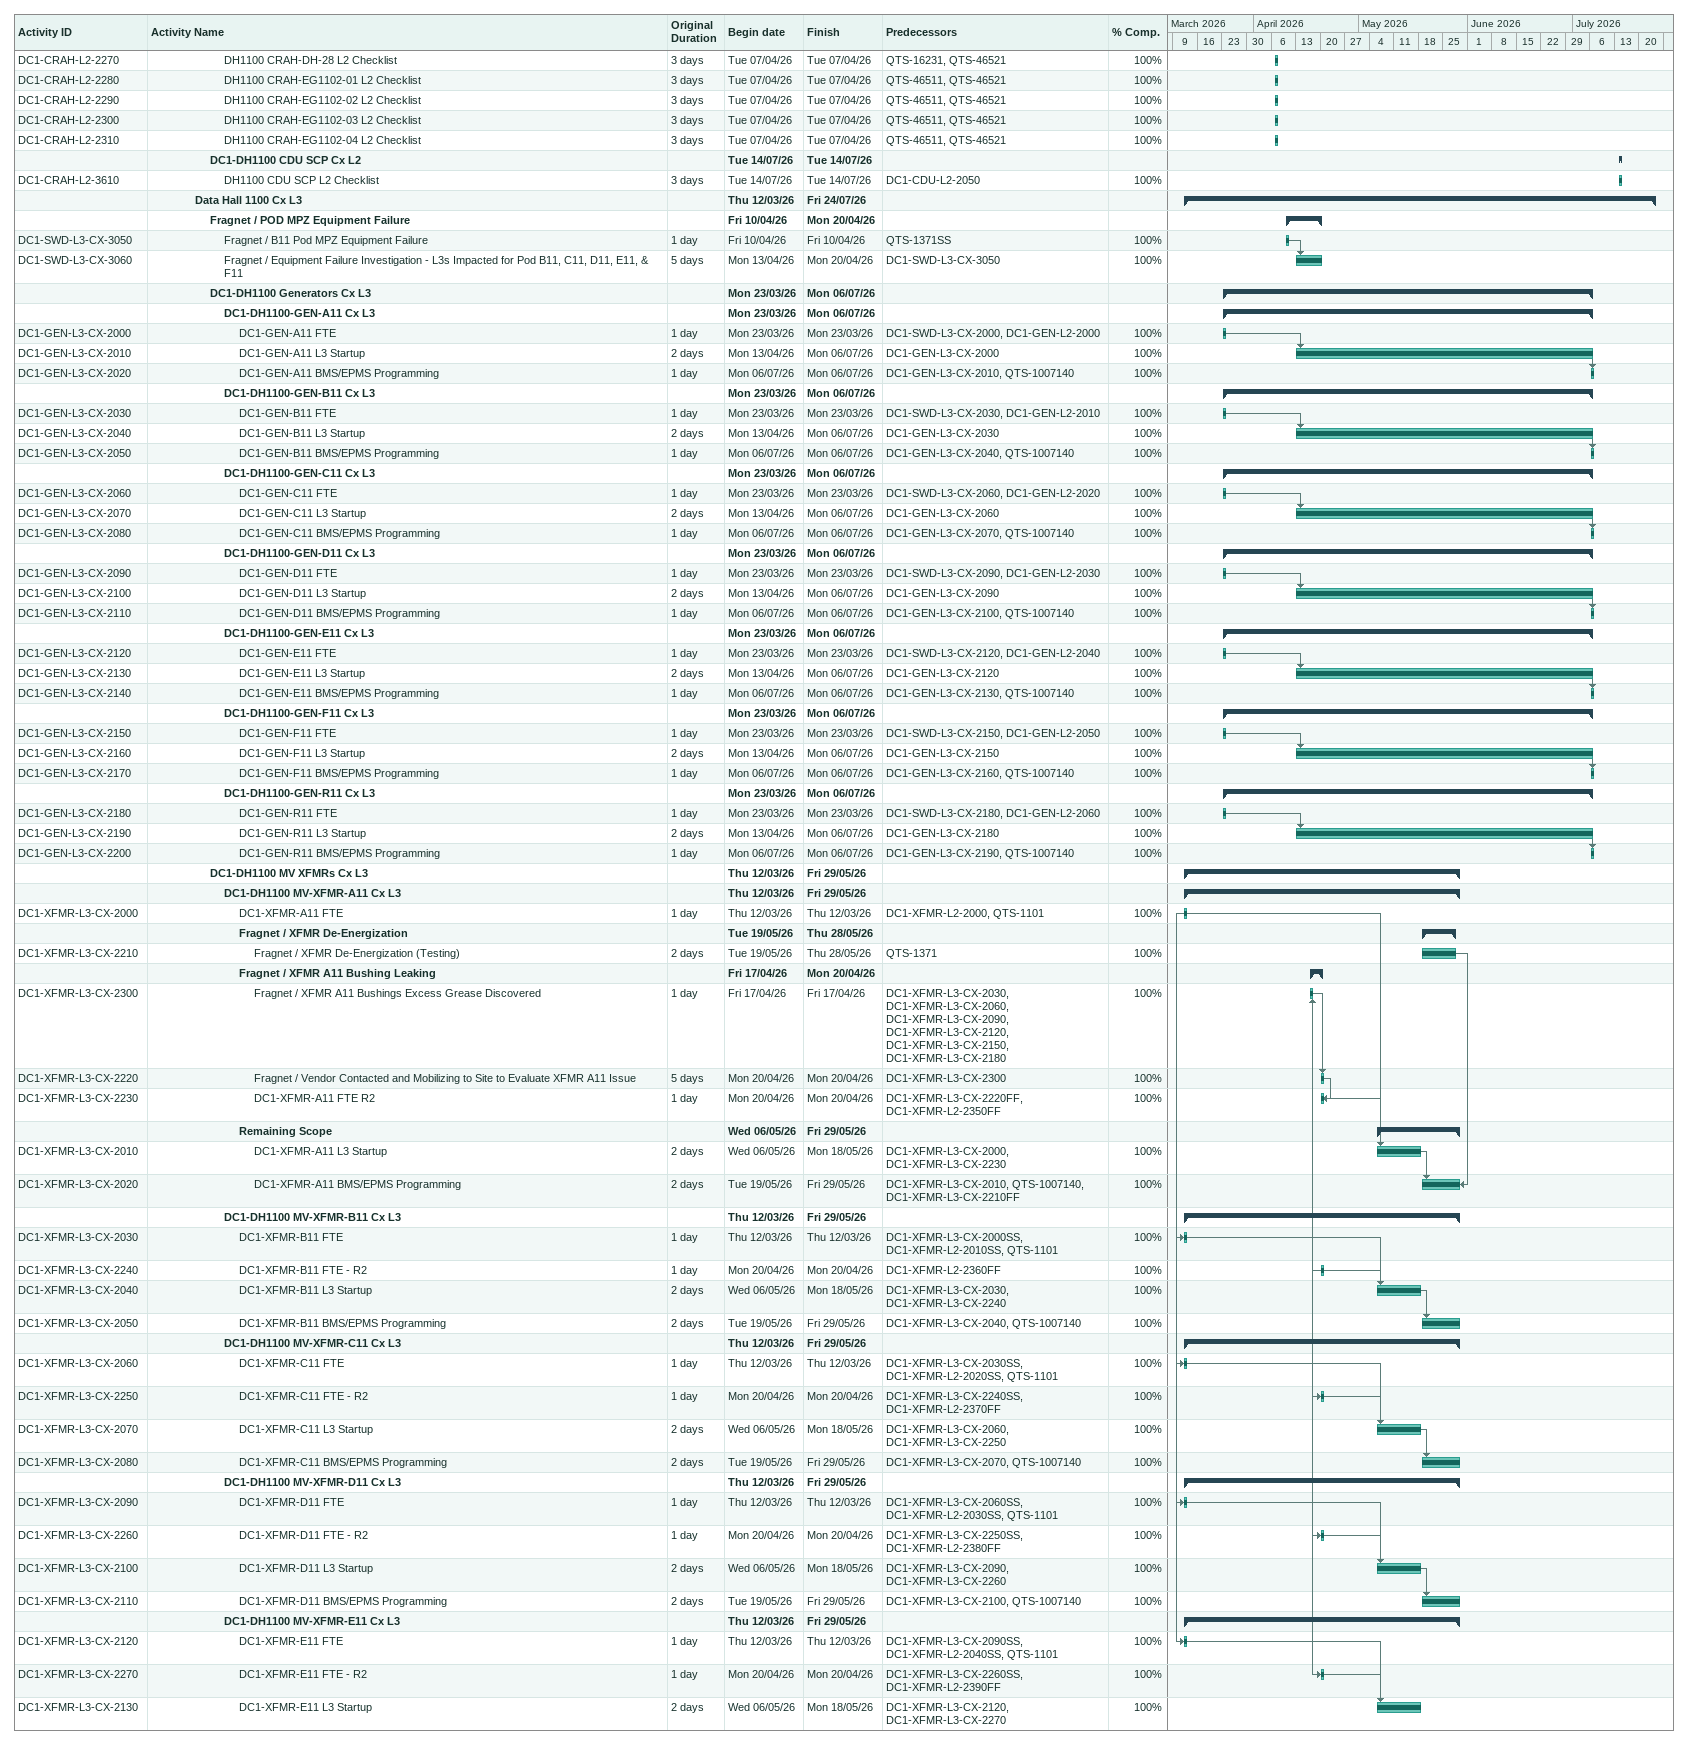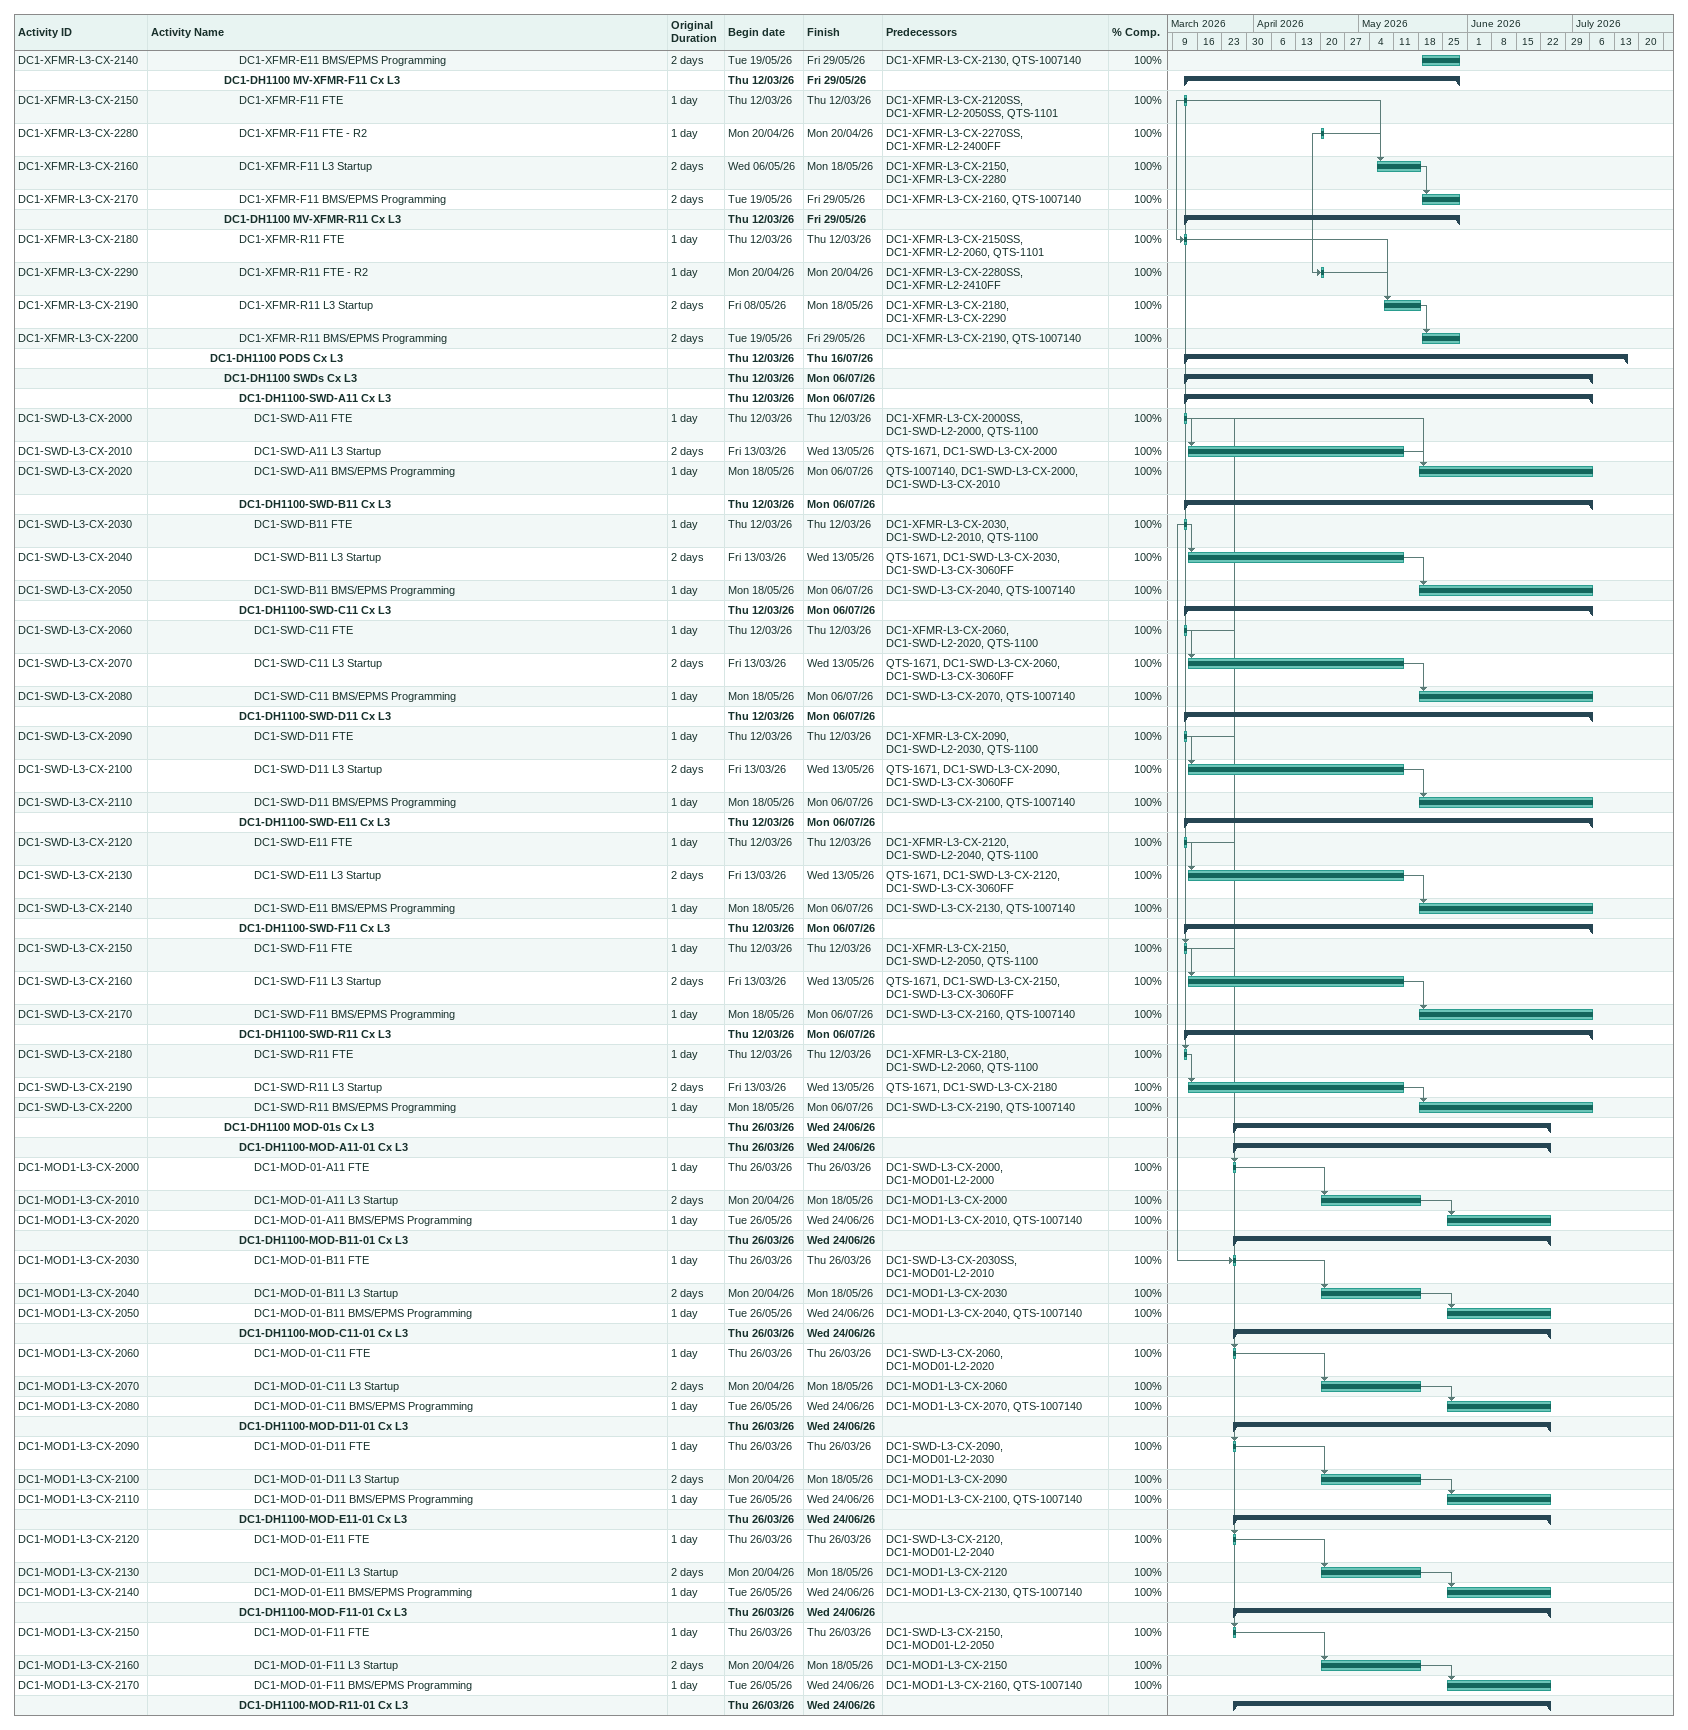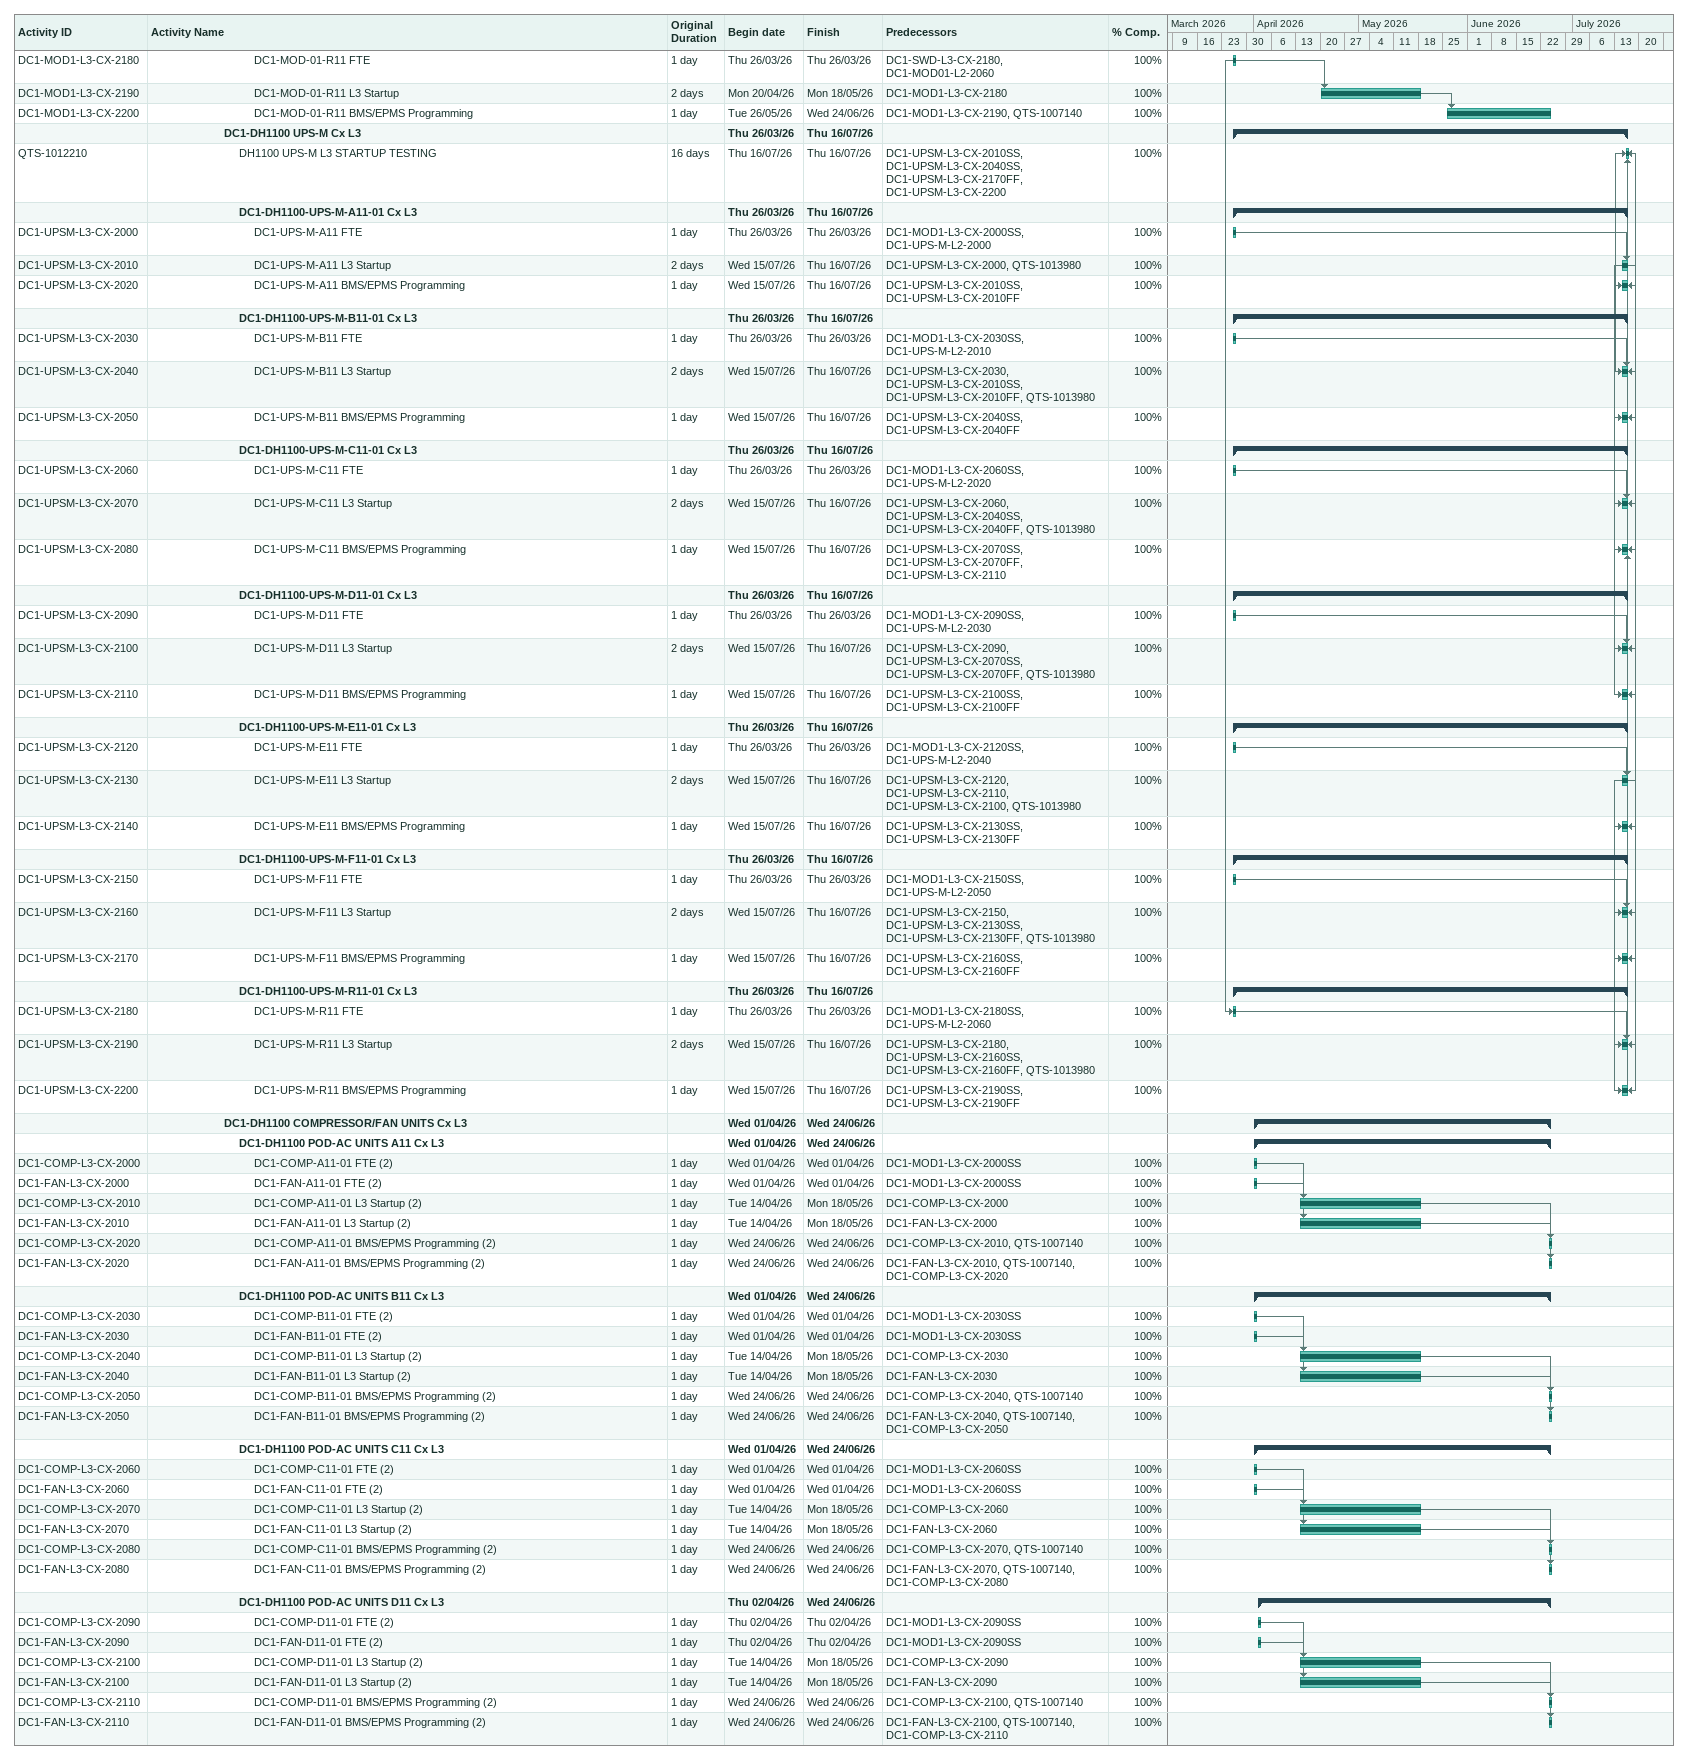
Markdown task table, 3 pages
| ID | Level | Task | Original duration | Start | Finish | Predecessors | % complete |
|---|---|---|---|---|---|---|---|
| DC1-CRAH-L2-2270 | 6 | DH1100 CRAH-DH-28 L2 Checklist | 3d | 2026-04-07 | 2026-04-07 | QTS-16231, QTS-46521 | 100 |
| DC1-CRAH-L2-2280 | 6 | DH1100 CRAH-EG1102-01 L2 Checklist | 3d | 2026-04-07 | 2026-04-07 | QTS-46511, QTS-46521 | 100 |
| DC1-CRAH-L2-2290 | 6 | DH1100 CRAH-EG1102-02 L2 Checklist | 3d | 2026-04-07 | 2026-04-07 | QTS-46511, QTS-46521 | 100 |
| DC1-CRAH-L2-2300 | 6 | DH1100 CRAH-EG1102-03 L2 Checklist | 3d | 2026-04-07 | 2026-04-07 | QTS-46511, QTS-46521 | 100 |
| DC1-CRAH-L2-2310 | 6 | DH1100 CRAH-EG1102-04 L2 Checklist | 3d | 2026-04-07 | 2026-04-07 | QTS-46511, QTS-46521 | 100 |
|  | 5 | **DC1-DH1100 CDU SCP Cx L2** |  | 2026-07-14 | 2026-07-14 |  |  |
| DC1-CRAH-L2-3610 | 6 | DH1100 CDU SCP L2 Checklist | 3d | 2026-07-14 | 2026-07-14 | DC1-CDU-L2-2050 | 100 |
|  | 4 | **Data Hall 1100 Cx L3** |  | 2026-03-12 | 2026-07-24 |  |  |
|  | 5 | **Fragnet / POD MPZ Equipment Failure** |  | 2026-04-10 | 2026-04-20 |  |  |
| DC1-SWD-L3-CX-3050 | 6 | Fragnet / B11 Pod MPZ Equipment Failure | 1d | 2026-04-10 | 2026-04-10 | QTS-1371SS | 100 |
| DC1-SWD-L3-CX-3060 | 6 | Fragnet / Equipment Failure Investigation - L3s Impacted for Pod B11, C11, D11, E11, & F11 | 5d | 2026-04-13 | 2026-04-20 | DC1-SWD-L3-CX-3050 | 100 |
|  | 5 | **DC1-DH1100 Generators Cx L3** |  | 2026-03-23 | 2026-07-06 |  |  |
|  | 6 | **DC1-DH1100-GEN-A11 Cx L3** |  | 2026-03-23 | 2026-07-06 |  |  |
| DC1-GEN-L3-CX-2000 | 7 | DC1-GEN-A11 FTE | 1d | 2026-03-23 | 2026-03-23 | DC1-SWD-L3-CX-2000, DC1-GEN-L2-2000 | 100 |
| DC1-GEN-L3-CX-2010 | 7 | DC1-GEN-A11 L3 Startup | 2d | 2026-04-13 | 2026-07-06 | DC1-GEN-L3-CX-2000 | 100 |
| DC1-GEN-L3-CX-2020 | 7 | DC1-GEN-A11 BMS/EPMS Programming | 1d | 2026-07-06 | 2026-07-06 | DC1-GEN-L3-CX-2010, QTS-1007140 | 100 |
|  | 6 | **DC1-DH1100-GEN-B11 Cx L3** |  | 2026-03-23 | 2026-07-06 |  |  |
| DC1-GEN-L3-CX-2030 | 7 | DC1-GEN-B11 FTE | 1d | 2026-03-23 | 2026-03-23 | DC1-SWD-L3-CX-2030, DC1-GEN-L2-2010 | 100 |
| DC1-GEN-L3-CX-2040 | 7 | DC1-GEN-B11 L3 Startup | 2d | 2026-04-13 | 2026-07-06 | DC1-GEN-L3-CX-2030 | 100 |
| DC1-GEN-L3-CX-2050 | 7 | DC1-GEN-B11 BMS/EPMS Programming | 1d | 2026-07-06 | 2026-07-06 | DC1-GEN-L3-CX-2040, QTS-1007140 | 100 |
|  | 6 | **DC1-DH1100-GEN-C11 Cx L3** |  | 2026-03-23 | 2026-07-06 |  |  |
| DC1-GEN-L3-CX-2060 | 7 | DC1-GEN-C11 FTE | 1d | 2026-03-23 | 2026-03-23 | DC1-SWD-L3-CX-2060, DC1-GEN-L2-2020 | 100 |
| DC1-GEN-L3-CX-2070 | 7 | DC1-GEN-C11 L3 Startup | 2d | 2026-04-13 | 2026-07-06 | DC1-GEN-L3-CX-2060 | 100 |
| DC1-GEN-L3-CX-2080 | 7 | DC1-GEN-C11 BMS/EPMS Programming | 1d | 2026-07-06 | 2026-07-06 | DC1-GEN-L3-CX-2070, QTS-1007140 | 100 |
|  | 6 | **DC1-DH1100-GEN-D11 Cx L3** |  | 2026-03-23 | 2026-07-06 |  |  |
| DC1-GEN-L3-CX-2090 | 7 | DC1-GEN-D11 FTE | 1d | 2026-03-23 | 2026-03-23 | DC1-SWD-L3-CX-2090, DC1-GEN-L2-2030 | 100 |
| DC1-GEN-L3-CX-2100 | 7 | DC1-GEN-D11 L3 Startup | 2d | 2026-04-13 | 2026-07-06 | DC1-GEN-L3-CX-2090 | 100 |
| DC1-GEN-L3-CX-2110 | 7 | DC1-GEN-D11 BMS/EPMS Programming | 1d | 2026-07-06 | 2026-07-06 | DC1-GEN-L3-CX-2100, QTS-1007140 | 100 |
|  | 6 | **DC1-DH1100-GEN-E11 Cx L3** |  | 2026-03-23 | 2026-07-06 |  |  |
| DC1-GEN-L3-CX-2120 | 7 | DC1-GEN-E11 FTE | 1d | 2026-03-23 | 2026-03-23 | DC1-SWD-L3-CX-2120, DC1-GEN-L2-2040 | 100 |
| DC1-GEN-L3-CX-2130 | 7 | DC1-GEN-E11 L3 Startup | 2d | 2026-04-13 | 2026-07-06 | DC1-GEN-L3-CX-2120 | 100 |
| DC1-GEN-L3-CX-2140 | 7 | DC1-GEN-E11 BMS/EPMS Programming | 1d | 2026-07-06 | 2026-07-06 | DC1-GEN-L3-CX-2130, QTS-1007140 | 100 |
|  | 6 | **DC1-DH1100-GEN-F11 Cx L3** |  | 2026-03-23 | 2026-07-06 |  |  |
| DC1-GEN-L3-CX-2150 | 7 | DC1-GEN-F11 FTE | 1d | 2026-03-23 | 2026-03-23 | DC1-SWD-L3-CX-2150, DC1-GEN-L2-2050 | 100 |
| DC1-GEN-L3-CX-2160 | 7 | DC1-GEN-F11 L3 Startup | 2d | 2026-04-13 | 2026-07-06 | DC1-GEN-L3-CX-2150 | 100 |
| DC1-GEN-L3-CX-2170 | 7 | DC1-GEN-F11 BMS/EPMS Programming | 1d | 2026-07-06 | 2026-07-06 | DC1-GEN-L3-CX-2160, QTS-1007140 | 100 |
|  | 6 | **DC1-DH1100-GEN-R11 Cx L3** |  | 2026-03-23 | 2026-07-06 |  |  |
| DC1-GEN-L3-CX-2180 | 7 | DC1-GEN-R11 FTE | 1d | 2026-03-23 | 2026-03-23 | DC1-SWD-L3-CX-2180, DC1-GEN-L2-2060 | 100 |
| DC1-GEN-L3-CX-2190 | 7 | DC1-GEN-R11 L3 Startup | 2d | 2026-04-13 | 2026-07-06 | DC1-GEN-L3-CX-2180 | 100 |
| DC1-GEN-L3-CX-2200 | 7 | DC1-GEN-R11 BMS/EPMS Programming | 1d | 2026-07-06 | 2026-07-06 | DC1-GEN-L3-CX-2190, QTS-1007140 | 100 |
|  | 5 | **DC1-DH1100 MV XFMRs Cx L3** |  | 2026-03-12 | 2026-05-29 |  |  |
|  | 6 | **DC1-DH1100 MV-XFMR-A11 Cx L3** |  | 2026-03-12 | 2026-05-29 |  |  |
| DC1-XFMR-L3-CX-2000 | 7 | DC1-XFMR-A11 FTE | 1d | 2026-03-12 | 2026-03-12 | DC1-XFMR-L2-2000, QTS-1101 | 100 |
|  | 7 | **Fragnet / XFMR De-Energization** |  | 2026-05-19 | 2026-05-28 |  |  |
| DC1-XFMR-L3-CX-2210 | 8 | Fragnet / XFMR De-Energization (Testing) | 2d | 2026-05-19 | 2026-05-28 | QTS-1371 | 100 |
|  | 7 | **Fragnet / XFMR A11 Bushing Leaking** |  | 2026-04-17 | 2026-04-20 |  |  |
| DC1-XFMR-L3-CX-2300 | 8 | Fragnet / XFMR A11 Bushings Excess Grease Discovered | 1d | 2026-04-17 | 2026-04-17 | DC1-XFMR-L3-CX-2030, DC1-XFMR-L3-CX-2060, DC1-XFMR-L3-CX-2090, DC1-XFMR-L3-CX-2120, DC1-XFMR-L3-CX-2150, DC1-XFMR-L3-CX-2180 | 100 |
| DC1-XFMR-L3-CX-2220 | 8 | Fragnet / Vendor Contacted and Mobilizing to Site to Evaluate XFMR A11 Issue | 5d | 2026-04-20 | 2026-04-20 | DC1-XFMR-L3-CX-2300 | 100 |
| DC1-XFMR-L3-CX-2230 | 8 | DC1-XFMR-A11 FTE R2 | 1d | 2026-04-20 | 2026-04-20 | DC1-XFMR-L3-CX-2220FF, DC1-XFMR-L2-2350FF | 100 |
|  | 7 | **Remaining Scope** |  | 2026-05-06 | 2026-05-29 |  |  |
| DC1-XFMR-L3-CX-2010 | 8 | DC1-XFMR-A11 L3 Startup | 2d | 2026-05-06 | 2026-05-18 | DC1-XFMR-L3-CX-2000, DC1-XFMR-L3-CX-2230 | 100 |
| DC1-XFMR-L3-CX-2020 | 8 | DC1-XFMR-A11 BMS/EPMS Programming | 2d | 2026-05-19 | 2026-05-29 | DC1-XFMR-L3-CX-2010, QTS-1007140, DC1-XFMR-L3-CX-2210FF | 100 |
|  | 6 | **DC1-DH1100 MV-XFMR-B11 Cx L3** |  | 2026-03-12 | 2026-05-29 |  |  |
| DC1-XFMR-L3-CX-2030 | 7 | DC1-XFMR-B11 FTE | 1d | 2026-03-12 | 2026-03-12 | DC1-XFMR-L3-CX-2000SS, DC1-XFMR-L2-2010SS, QTS-1101 | 100 |
| DC1-XFMR-L3-CX-2240 | 7 | DC1-XFMR-B11 FTE - R2 | 1d | 2026-04-20 | 2026-04-20 | DC1-XFMR-L2-2360FF | 100 |
| DC1-XFMR-L3-CX-2040 | 7 | DC1-XFMR-B11 L3 Startup | 2d | 2026-05-06 | 2026-05-18 | DC1-XFMR-L3-CX-2030, DC1-XFMR-L3-CX-2240 | 100 |
| DC1-XFMR-L3-CX-2050 | 7 | DC1-XFMR-B11 BMS/EPMS Programming | 2d | 2026-05-19 | 2026-05-29 | DC1-XFMR-L3-CX-2040, QTS-1007140 | 100 |
|  | 6 | **DC1-DH1100 MV-XFMR-C11 Cx L3** |  | 2026-03-12 | 2026-05-29 |  |  |
| DC1-XFMR-L3-CX-2060 | 7 | DC1-XFMR-C11 FTE | 1d | 2026-03-12 | 2026-03-12 | DC1-XFMR-L3-CX-2030SS, DC1-XFMR-L2-2020SS, QTS-1101 | 100 |
| DC1-XFMR-L3-CX-2250 | 7 | DC1-XFMR-C11 FTE - R2 | 1d | 2026-04-20 | 2026-04-20 | DC1-XFMR-L3-CX-2240SS, DC1-XFMR-L2-2370FF | 100 |
| DC1-XFMR-L3-CX-2070 | 7 | DC1-XFMR-C11 L3 Startup | 2d | 2026-05-06 | 2026-05-18 | DC1-XFMR-L3-CX-2060, DC1-XFMR-L3-CX-2250 | 100 |
| DC1-XFMR-L3-CX-2080 | 7 | DC1-XFMR-C11 BMS/EPMS Programming | 2d | 2026-05-19 | 2026-05-29 | DC1-XFMR-L3-CX-2070, QTS-1007140 | 100 |
|  | 6 | **DC1-DH1100 MV-XFMR-D11 Cx L3** |  | 2026-03-12 | 2026-05-29 |  |  |
| DC1-XFMR-L3-CX-2090 | 7 | DC1-XFMR-D11 FTE | 1d | 2026-03-12 | 2026-03-12 | DC1-XFMR-L3-CX-2060SS, DC1-XFMR-L2-2030SS, QTS-1101 | 100 |
| DC1-XFMR-L3-CX-2260 | 7 | DC1-XFMR-D11 FTE - R2 | 1d | 2026-04-20 | 2026-04-20 | DC1-XFMR-L3-CX-2250SS, DC1-XFMR-L2-2380FF | 100 |
| DC1-XFMR-L3-CX-2100 | 7 | DC1-XFMR-D11 L3 Startup | 2d | 2026-05-06 | 2026-05-18 | DC1-XFMR-L3-CX-2090, DC1-XFMR-L3-CX-2260 | 100 |
| DC1-XFMR-L3-CX-2110 | 7 | DC1-XFMR-D11 BMS/EPMS Programming | 2d | 2026-05-19 | 2026-05-29 | DC1-XFMR-L3-CX-2100, QTS-1007140 | 100 |
|  | 6 | **DC1-DH1100 MV-XFMR-E11 Cx L3** |  | 2026-03-12 | 2026-05-29 |  |  |
| DC1-XFMR-L3-CX-2120 | 7 | DC1-XFMR-E11 FTE | 1d | 2026-03-12 | 2026-03-12 | DC1-XFMR-L3-CX-2090SS, DC1-XFMR-L2-2040SS, QTS-1101 | 100 |
| DC1-XFMR-L3-CX-2270 | 7 | DC1-XFMR-E11 FTE - R2 | 1d | 2026-04-20 | 2026-04-20 | DC1-XFMR-L3-CX-2260SS, DC1-XFMR-L2-2390FF | 100 |
| DC1-XFMR-L3-CX-2130 | 7 | DC1-XFMR-E11 L3 Startup | 2d | 2026-05-06 | 2026-05-18 | DC1-XFMR-L3-CX-2120, DC1-XFMR-L3-CX-2270 | 100 |
| DC1-XFMR-L3-CX-2140 | 7 | DC1-XFMR-E11 BMS/EPMS Programming | 2d | 2026-05-19 | 2026-05-29 | DC1-XFMR-L3-CX-2130, QTS-1007140 | 100 |
|  | 6 | **DC1-DH1100 MV-XFMR-F11 Cx L3** |  | 2026-03-12 | 2026-05-29 |  |  |
| DC1-XFMR-L3-CX-2150 | 7 | DC1-XFMR-F11 FTE | 1d | 2026-03-12 | 2026-03-12 | DC1-XFMR-L3-CX-2120SS, DC1-XFMR-L2-2050SS, QTS-1101 | 100 |
| DC1-XFMR-L3-CX-2280 | 7 | DC1-XFMR-F11 FTE - R2 | 1d | 2026-04-20 | 2026-04-20 | DC1-XFMR-L3-CX-2270SS, DC1-XFMR-L2-2400FF | 100 |
| DC1-XFMR-L3-CX-2160 | 7 | DC1-XFMR-F11 L3 Startup | 2d | 2026-05-06 | 2026-05-18 | DC1-XFMR-L3-CX-2150, DC1-XFMR-L3-CX-2280 | 100 |
| DC1-XFMR-L3-CX-2170 | 7 | DC1-XFMR-F11 BMS/EPMS Programming | 2d | 2026-05-19 | 2026-05-29 | DC1-XFMR-L3-CX-2160, QTS-1007140 | 100 |
|  | 6 | **DC1-DH1100 MV-XFMR-R11 Cx L3** |  | 2026-03-12 | 2026-05-29 |  |  |
| DC1-XFMR-L3-CX-2180 | 7 | DC1-XFMR-R11 FTE | 1d | 2026-03-12 | 2026-03-12 | DC1-XFMR-L3-CX-2150SS, DC1-XFMR-L2-2060, QTS-1101 | 100 |
| DC1-XFMR-L3-CX-2290 | 7 | DC1-XFMR-R11 FTE - R2 | 1d | 2026-04-20 | 2026-04-20 | DC1-XFMR-L3-CX-2280SS, DC1-XFMR-L2-2410FF | 100 |
| DC1-XFMR-L3-CX-2190 | 7 | DC1-XFMR-R11 L3 Startup | 2d | 2026-05-08 | 2026-05-18 | DC1-XFMR-L3-CX-2180, DC1-XFMR-L3-CX-2290 | 100 |
| DC1-XFMR-L3-CX-2200 | 7 | DC1-XFMR-R11 BMS/EPMS Programming | 2d | 2026-05-19 | 2026-05-29 | DC1-XFMR-L3-CX-2190, QTS-1007140 | 100 |
|  | 5 | **DC1-DH1100 PODS Cx L3** |  | 2026-03-12 | 2026-07-16 |  |  |
|  | 6 | **DC1-DH1100 SWDs Cx L3** |  | 2026-03-12 | 2026-07-06 |  |  |
|  | 7 | **DC1-DH1100-SWD-A11 Cx L3** |  | 2026-03-12 | 2026-07-06 |  |  |
| DC1-SWD-L3-CX-2000 | 8 | DC1-SWD-A11 FTE | 1d | 2026-03-12 | 2026-03-12 | DC1-XFMR-L3-CX-2000SS, DC1-SWD-L2-2000, QTS-1100 | 100 |
| DC1-SWD-L3-CX-2010 | 8 | DC1-SWD-A11 L3 Startup | 2d | 2026-03-13 | 2026-05-13 | QTS-1671, DC1-SWD-L3-CX-2000 | 100 |
| DC1-SWD-L3-CX-2020 | 8 | DC1-SWD-A11 BMS/EPMS Programming | 1d | 2026-05-18 | 2026-07-06 | QTS-1007140, DC1-SWD-L3-CX-2000, DC1-SWD-L3-CX-2010 | 100 |
|  | 7 | **DC1-DH1100-SWD-B11 Cx L3** |  | 2026-03-12 | 2026-07-06 |  |  |
| DC1-SWD-L3-CX-2030 | 8 | DC1-SWD-B11 FTE | 1d | 2026-03-12 | 2026-03-12 | DC1-XFMR-L3-CX-2030, DC1-SWD-L2-2010, QTS-1100 | 100 |
| DC1-SWD-L3-CX-2040 | 8 | DC1-SWD-B11 L3 Startup | 2d | 2026-03-13 | 2026-05-13 | QTS-1671, DC1-SWD-L3-CX-2030, DC1-SWD-L3-CX-3060FF | 100 |
| DC1-SWD-L3-CX-2050 | 8 | DC1-SWD-B11 BMS/EPMS Programming | 1d | 2026-05-18 | 2026-07-06 | DC1-SWD-L3-CX-2040, QTS-1007140 | 100 |
|  | 7 | **DC1-DH1100-SWD-C11 Cx L3** |  | 2026-03-12 | 2026-07-06 |  |  |
| DC1-SWD-L3-CX-2060 | 8 | DC1-SWD-C11 FTE | 1d | 2026-03-12 | 2026-03-12 | DC1-XFMR-L3-CX-2060, DC1-SWD-L2-2020, QTS-1100 | 100 |
| DC1-SWD-L3-CX-2070 | 8 | DC1-SWD-C11 L3 Startup | 2d | 2026-03-13 | 2026-05-13 | QTS-1671, DC1-SWD-L3-CX-2060, DC1-SWD-L3-CX-3060FF | 100 |
| DC1-SWD-L3-CX-2080 | 8 | DC1-SWD-C11 BMS/EPMS Programming | 1d | 2026-05-18 | 2026-07-06 | DC1-SWD-L3-CX-2070, QTS-1007140 | 100 |
|  | 7 | **DC1-DH1100-SWD-D11 Cx L3** |  | 2026-03-12 | 2026-07-06 |  |  |
| DC1-SWD-L3-CX-2090 | 8 | DC1-SWD-D11 FTE | 1d | 2026-03-12 | 2026-03-12 | DC1-XFMR-L3-CX-2090, DC1-SWD-L2-2030, QTS-1100 | 100 |
| DC1-SWD-L3-CX-2100 | 8 | DC1-SWD-D11 L3 Startup | 2d | 2026-03-13 | 2026-05-13 | QTS-1671, DC1-SWD-L3-CX-2090, DC1-SWD-L3-CX-3060FF | 100 |
| DC1-SWD-L3-CX-2110 | 8 | DC1-SWD-D11 BMS/EPMS Programming | 1d | 2026-05-18 | 2026-07-06 | DC1-SWD-L3-CX-2100, QTS-1007140 | 100 |
|  | 7 | **DC1-DH1100-SWD-E11 Cx L3** |  | 2026-03-12 | 2026-07-06 |  |  |
| DC1-SWD-L3-CX-2120 | 8 | DC1-SWD-E11 FTE | 1d | 2026-03-12 | 2026-03-12 | DC1-XFMR-L3-CX-2120, DC1-SWD-L2-2040, QTS-1100 | 100 |
| DC1-SWD-L3-CX-2130 | 8 | DC1-SWD-E11 L3 Startup | 2d | 2026-03-13 | 2026-05-13 | QTS-1671, DC1-SWD-L3-CX-2120, DC1-SWD-L3-CX-3060FF | 100 |
| DC1-SWD-L3-CX-2140 | 8 | DC1-SWD-E11 BMS/EPMS Programming | 1d | 2026-05-18 | 2026-07-06 | DC1-SWD-L3-CX-2130, QTS-1007140 | 100 |
|  | 7 | **DC1-DH1100-SWD-F11 Cx L3** |  | 2026-03-12 | 2026-07-06 |  |  |
| DC1-SWD-L3-CX-2150 | 8 | DC1-SWD-F11 FTE | 1d | 2026-03-12 | 2026-03-12 | DC1-XFMR-L3-CX-2150, DC1-SWD-L2-2050, QTS-1100 | 100 |
| DC1-SWD-L3-CX-2160 | 8 | DC1-SWD-F11 L3 Startup | 2d | 2026-03-13 | 2026-05-13 | QTS-1671, DC1-SWD-L3-CX-2150, DC1-SWD-L3-CX-3060FF | 100 |
| DC1-SWD-L3-CX-2170 | 8 | DC1-SWD-F11 BMS/EPMS Programming | 1d | 2026-05-18 | 2026-07-06 | DC1-SWD-L3-CX-2160, QTS-1007140 | 100 |
|  | 7 | **DC1-DH1100-SWD-R11 Cx L3** |  | 2026-03-12 | 2026-07-06 |  |  |
| DC1-SWD-L3-CX-2180 | 8 | DC1-SWD-R11 FTE | 1d | 2026-03-12 | 2026-03-12 | DC1-XFMR-L3-CX-2180, DC1-SWD-L2-2060, QTS-1100 | 100 |
| DC1-SWD-L3-CX-2190 | 8 | DC1-SWD-R11 L3 Startup | 2d | 2026-03-13 | 2026-05-13 | QTS-1671, DC1-SWD-L3-CX-2180 | 100 |
| DC1-SWD-L3-CX-2200 | 8 | DC1-SWD-R11 BMS/EPMS Programming | 1d | 2026-05-18 | 2026-07-06 | DC1-SWD-L3-CX-2190, QTS-1007140 | 100 |
|  | 6 | **DC1-DH1100 MOD-01s Cx L3** |  | 2026-03-26 | 2026-06-24 |  |  |
|  | 7 | **DC1-DH1100-MOD-A11-01 Cx L3** |  | 2026-03-26 | 2026-06-24 |  |  |
| DC1-MOD1-L3-CX-2000 | 8 | DC1-MOD-01-A11 FTE | 1d | 2026-03-26 | 2026-03-26 | DC1-SWD-L3-CX-2000, DC1-MOD01-L2-2000 | 100 |
| DC1-MOD1-L3-CX-2010 | 8 | DC1-MOD-01-A11 L3 Startup | 2d | 2026-04-20 | 2026-05-18 | DC1-MOD1-L3-CX-2000 | 100 |
| DC1-MOD1-L3-CX-2020 | 8 | DC1-MOD-01-A11 BMS/EPMS Programming | 1d | 2026-05-26 | 2026-06-24 | DC1-MOD1-L3-CX-2010, QTS-1007140 | 100 |
|  | 7 | **DC1-DH1100-MOD-B11-01 Cx L3** |  | 2026-03-26 | 2026-06-24 |  |  |
| DC1-MOD1-L3-CX-2030 | 8 | DC1-MOD-01-B11 FTE | 1d | 2026-03-26 | 2026-03-26 | DC1-SWD-L3-CX-2030SS, DC1-MOD01-L2-2010 | 100 |
| DC1-MOD1-L3-CX-2040 | 8 | DC1-MOD-01-B11 L3 Startup | 2d | 2026-04-20 | 2026-05-18 | DC1-MOD1-L3-CX-2030 | 100 |
| DC1-MOD1-L3-CX-2050 | 8 | DC1-MOD-01-B11 BMS/EPMS Programming | 1d | 2026-05-26 | 2026-06-24 | DC1-MOD1-L3-CX-2040, QTS-1007140 | 100 |
|  | 7 | **DC1-DH1100-MOD-C11-01 Cx L3** |  | 2026-03-26 | 2026-06-24 |  |  |
| DC1-MOD1-L3-CX-2060 | 8 | DC1-MOD-01-C11 FTE | 1d | 2026-03-26 | 2026-03-26 | DC1-SWD-L3-CX-2060, DC1-MOD01-L2-2020 | 100 |
| DC1-MOD1-L3-CX-2070 | 8 | DC1-MOD-01-C11 L3 Startup | 2d | 2026-04-20 | 2026-05-18 | DC1-MOD1-L3-CX-2060 | 100 |
| DC1-MOD1-L3-CX-2080 | 8 | DC1-MOD-01-C11 BMS/EPMS Programming | 1d | 2026-05-26 | 2026-06-24 | DC1-MOD1-L3-CX-2070, QTS-1007140 | 100 |
|  | 7 | **DC1-DH1100-MOD-D11-01 Cx L3** |  | 2026-03-26 | 2026-06-24 |  |  |
| DC1-MOD1-L3-CX-2090 | 8 | DC1-MOD-01-D11 FTE | 1d | 2026-03-26 | 2026-03-26 | DC1-SWD-L3-CX-2090, DC1-MOD01-L2-2030 | 100 |
| DC1-MOD1-L3-CX-2100 | 8 | DC1-MOD-01-D11 L3 Startup | 2d | 2026-04-20 | 2026-05-18 | DC1-MOD1-L3-CX-2090 | 100 |
| DC1-MOD1-L3-CX-2110 | 8 | DC1-MOD-01-D11 BMS/EPMS Programming | 1d | 2026-05-26 | 2026-06-24 | DC1-MOD1-L3-CX-2100, QTS-1007140 | 100 |
|  | 7 | **DC1-DH1100-MOD-E11-01 Cx L3** |  | 2026-03-26 | 2026-06-24 |  |  |
| DC1-MOD1-L3-CX-2120 | 8 | DC1-MOD-01-E11 FTE | 1d | 2026-03-26 | 2026-03-26 | DC1-SWD-L3-CX-2120, DC1-MOD01-L2-2040 | 100 |
| DC1-MOD1-L3-CX-2130 | 8 | DC1-MOD-01-E11 L3 Startup | 2d | 2026-04-20 | 2026-05-18 | DC1-MOD1-L3-CX-2120 | 100 |
| DC1-MOD1-L3-CX-2140 | 8 | DC1-MOD-01-E11 BMS/EPMS Programming | 1d | 2026-05-26 | 2026-06-24 | DC1-MOD1-L3-CX-2130, QTS-1007140 | 100 |
|  | 7 | **DC1-DH1100-MOD-F11-01 Cx L3** |  | 2026-03-26 | 2026-06-24 |  |  |
| DC1-MOD1-L3-CX-2150 | 8 | DC1-MOD-01-F11 FTE | 1d | 2026-03-26 | 2026-03-26 | DC1-SWD-L3-CX-2150, DC1-MOD01-L2-2050 | 100 |
| DC1-MOD1-L3-CX-2160 | 8 | DC1-MOD-01-F11 L3 Startup | 2d | 2026-04-20 | 2026-05-18 | DC1-MOD1-L3-CX-2150 | 100 |
| DC1-MOD1-L3-CX-2170 | 8 | DC1-MOD-01-F11 BMS/EPMS Programming | 1d | 2026-05-26 | 2026-06-24 | DC1-MOD1-L3-CX-2160, QTS-1007140 | 100 |
|  | 7 | **DC1-DH1100-MOD-R11-01 Cx L3** |  | 2026-03-26 | 2026-06-24 |  |  |
| DC1-MOD1-L3-CX-2180 | 8 | DC1-MOD-01-R11 FTE | 1d | 2026-03-26 | 2026-03-26 | DC1-SWD-L3-CX-2180, DC1-MOD01-L2-2060 | 100 |
| DC1-MOD1-L3-CX-2190 | 8 | DC1-MOD-01-R11 L3 Startup | 2d | 2026-04-20 | 2026-05-18 | DC1-MOD1-L3-CX-2180 | 100 |
| DC1-MOD1-L3-CX-2200 | 8 | DC1-MOD-01-R11 BMS/EPMS Programming | 1d | 2026-05-26 | 2026-06-24 | DC1-MOD1-L3-CX-2190, QTS-1007140 | 100 |
|  | 6 | **DC1-DH1100 UPS-M Cx L3** |  | 2026-03-26 | 2026-07-16 |  |  |
| QTS-1012210 | 7 | DH1100 UPS-M L3 STARTUP TESTING | 16d | 2026-07-16 | 2026-07-16 | DC1-UPSM-L3-CX-2010SS, DC1-UPSM-L3-CX-2040SS, DC1-UPSM-L3-CX-2170FF, DC1-UPSM-L3-CX-2200 | 100 |
|  | 7 | **DC1-DH1100-UPS-M-A11-01 Cx L3** |  | 2026-03-26 | 2026-07-16 |  |  |
| DC1-UPSM-L3-CX-2000 | 8 | DC1-UPS-M-A11 FTE | 1d | 2026-03-26 | 2026-03-26 | DC1-MOD1-L3-CX-2000SS, DC1-UPS-M-L2-2000 | 100 |
| DC1-UPSM-L3-CX-2010 | 8 | DC1-UPS-M-A11 L3 Startup | 2d | 2026-07-15 | 2026-07-16 | DC1-UPSM-L3-CX-2000, QTS-1013980 | 100 |
| DC1-UPSM-L3-CX-2020 | 8 | DC1-UPS-M-A11 BMS/EPMS Programming | 1d | 2026-07-15 | 2026-07-16 | DC1-UPSM-L3-CX-2010SS, DC1-UPSM-L3-CX-2010FF | 100 |
|  | 7 | **DC1-DH1100-UPS-M-B11-01 Cx L3** |  | 2026-03-26 | 2026-07-16 |  |  |
| DC1-UPSM-L3-CX-2030 | 8 | DC1-UPS-M-B11 FTE | 1d | 2026-03-26 | 2026-03-26 | DC1-MOD1-L3-CX-2030SS, DC1-UPS-M-L2-2010 | 100 |
| DC1-UPSM-L3-CX-2040 | 8 | DC1-UPS-M-B11 L3 Startup | 2d | 2026-07-15 | 2026-07-16 | DC1-UPSM-L3-CX-2030, DC1-UPSM-L3-CX-2010SS, DC1-UPSM-L3-CX-2010FF, QTS-1013980 | 100 |
| DC1-UPSM-L3-CX-2050 | 8 | DC1-UPS-M-B11 BMS/EPMS Programming | 1d | 2026-07-15 | 2026-07-16 | DC1-UPSM-L3-CX-2040SS, DC1-UPSM-L3-CX-2040FF | 100 |
|  | 7 | **DC1-DH1100-UPS-M-C11-01 Cx L3** |  | 2026-03-26 | 2026-07-16 |  |  |
| DC1-UPSM-L3-CX-2060 | 8 | DC1-UPS-M-C11 FTE | 1d | 2026-03-26 | 2026-03-26 | DC1-MOD1-L3-CX-2060SS, DC1-UPS-M-L2-2020 | 100 |
| DC1-UPSM-L3-CX-2070 | 8 | DC1-UPS-M-C11 L3 Startup | 2d | 2026-07-15 | 2026-07-16 | DC1-UPSM-L3-CX-2060, DC1-UPSM-L3-CX-2040SS, DC1-UPSM-L3-CX-2040FF, QTS-1013980 | 100 |
| DC1-UPSM-L3-CX-2080 | 8 | DC1-UPS-M-C11 BMS/EPMS Programming | 1d | 2026-07-15 | 2026-07-16 | DC1-UPSM-L3-CX-2070SS, DC1-UPSM-L3-CX-2070FF, DC1-UPSM-L3-CX-2110 | 100 |
|  | 7 | **DC1-DH1100-UPS-M-D11-01 Cx L3** |  | 2026-03-26 | 2026-07-16 |  |  |
| DC1-UPSM-L3-CX-2090 | 8 | DC1-UPS-M-D11 FTE | 1d | 2026-03-26 | 2026-03-26 | DC1-MOD1-L3-CX-2090SS, DC1-UPS-M-L2-2030 | 100 |
| DC1-UPSM-L3-CX-2100 | 8 | DC1-UPS-M-D11 L3 Startup | 2d | 2026-07-15 | 2026-07-16 | DC1-UPSM-L3-CX-2090, DC1-UPSM-L3-CX-2070SS, DC1-UPSM-L3-CX-2070FF, QTS-1013980 | 100 |
| DC1-UPSM-L3-CX-2110 | 8 | DC1-UPS-M-D11 BMS/EPMS Programming | 1d | 2026-07-15 | 2026-07-16 | DC1-UPSM-L3-CX-2100SS, DC1-UPSM-L3-CX-2100FF | 100 |
|  | 7 | **DC1-DH1100-UPS-M-E11-01 Cx L3** |  | 2026-03-26 | 2026-07-16 |  |  |
| DC1-UPSM-L3-CX-2120 | 8 | DC1-UPS-M-E11 FTE | 1d | 2026-03-26 | 2026-03-26 | DC1-MOD1-L3-CX-2120SS, DC1-UPS-M-L2-2040 | 100 |
| DC1-UPSM-L3-CX-2130 | 8 | DC1-UPS-M-E11 L3 Startup | 2d | 2026-07-15 | 2026-07-16 | DC1-UPSM-L3-CX-2120, DC1-UPSM-L3-CX-2110, DC1-UPSM-L3-CX-2100, QTS-1013980 | 100 |
| DC1-UPSM-L3-CX-2140 | 8 | DC1-UPS-M-E11 BMS/EPMS Programming | 1d | 2026-07-15 | 2026-07-16 | DC1-UPSM-L3-CX-2130SS, DC1-UPSM-L3-CX-2130FF | 100 |
|  | 7 | **DC1-DH1100-UPS-M-F11-01 Cx L3** |  | 2026-03-26 | 2026-07-16 |  |  |
| DC1-UPSM-L3-CX-2150 | 8 | DC1-UPS-M-F11 FTE | 1d | 2026-03-26 | 2026-03-26 | DC1-MOD1-L3-CX-2150SS, DC1-UPS-M-L2-2050 | 100 |
| DC1-UPSM-L3-CX-2160 | 8 | DC1-UPS-M-F11 L3 Startup | 2d | 2026-07-15 | 2026-07-16 | DC1-UPSM-L3-CX-2150, DC1-UPSM-L3-CX-2130SS, DC1-UPSM-L3-CX-2130FF, QTS-1013980 | 100 |
| DC1-UPSM-L3-CX-2170 | 8 | DC1-UPS-M-F11 BMS/EPMS Programming | 1d | 2026-07-15 | 2026-07-16 | DC1-UPSM-L3-CX-2160SS, DC1-UPSM-L3-CX-2160FF | 100 |
|  | 7 | **DC1-DH1100-UPS-M-R11-01 Cx L3** |  | 2026-03-26 | 2026-07-16 |  |  |
| DC1-UPSM-L3-CX-2180 | 8 | DC1-UPS-M-R11 FTE | 1d | 2026-03-26 | 2026-03-26 | DC1-MOD1-L3-CX-2180SS, DC1-UPS-M-L2-2060 | 100 |
| DC1-UPSM-L3-CX-2190 | 8 | DC1-UPS-M-R11 L3 Startup | 2d | 2026-07-15 | 2026-07-16 | DC1-UPSM-L3-CX-2180, DC1-UPSM-L3-CX-2160SS, DC1-UPSM-L3-CX-2160FF, QTS-1013980 | 100 |
| DC1-UPSM-L3-CX-2200 | 8 | DC1-UPS-M-R11 BMS/EPMS Programming | 1d | 2026-07-15 | 2026-07-16 | DC1-UPSM-L3-CX-2190SS, DC1-UPSM-L3-CX-2190FF | 100 |
|  | 6 | **DC1-DH1100 COMPRESSOR/FAN UNITS Cx L3** |  | 2026-04-01 | 2026-06-24 |  |  |
|  | 7 | **DC1-DH1100 POD-AC UNITS A11 Cx L3** |  | 2026-04-01 | 2026-06-24 |  |  |
| DC1-COMP-L3-CX-2000 | 8 | DC1-COMP-A11-01 FTE (2) | 1d | 2026-04-01 | 2026-04-01 | DC1-MOD1-L3-CX-2000SS | 100 |
| DC1-FAN-L3-CX-2000 | 8 | DC1-FAN-A11-01 FTE (2) | 1d | 2026-04-01 | 2026-04-01 | DC1-MOD1-L3-CX-2000SS | 100 |
| DC1-COMP-L3-CX-2010 | 8 | DC1-COMP-A11-01 L3 Startup (2) | 1d | 2026-04-14 | 2026-05-18 | DC1-COMP-L3-CX-2000 | 100 |
| DC1-FAN-L3-CX-2010 | 8 | DC1-FAN-A11-01 L3 Startup (2) | 1d | 2026-04-14 | 2026-05-18 | DC1-FAN-L3-CX-2000 | 100 |
| DC1-COMP-L3-CX-2020 | 8 | DC1-COMP-A11-01 BMS/EPMS Programming (2) | 1d | 2026-06-24 | 2026-06-24 | DC1-COMP-L3-CX-2010, QTS-1007140 | 100 |
| DC1-FAN-L3-CX-2020 | 8 | DC1-FAN-A11-01 BMS/EPMS Programming (2) | 1d | 2026-06-24 | 2026-06-24 | DC1-FAN-L3-CX-2010, QTS-1007140, DC1-COMP-L3-CX-2020 | 100 |
|  | 7 | **DC1-DH1100 POD-AC UNITS B11 Cx L3** |  | 2026-04-01 | 2026-06-24 |  |  |
| DC1-COMP-L3-CX-2030 | 8 | DC1-COMP-B11-01 FTE (2) | 1d | 2026-04-01 | 2026-04-01 | DC1-MOD1-L3-CX-2030SS | 100 |
| DC1-FAN-L3-CX-2030 | 8 | DC1-FAN-B11-01 FTE (2) | 1d | 2026-04-01 | 2026-04-01 | DC1-MOD1-L3-CX-2030SS | 100 |
| DC1-COMP-L3-CX-2040 | 8 | DC1-COMP-B11-01 L3 Startup (2) | 1d | 2026-04-14 | 2026-05-18 | DC1-COMP-L3-CX-2030 | 100 |
| DC1-FAN-L3-CX-2040 | 8 | DC1-FAN-B11-01 L3 Startup (2) | 1d | 2026-04-14 | 2026-05-18 | DC1-FAN-L3-CX-2030 | 100 |
| DC1-COMP-L3-CX-2050 | 8 | DC1-COMP-B11-01 BMS/EPMS Programming (2) | 1d | 2026-06-24 | 2026-06-24 | DC1-COMP-L3-CX-2040, QTS-1007140 | 100 |
| DC1-FAN-L3-CX-2050 | 8 | DC1-FAN-B11-01 BMS/EPMS Programming (2) | 1d | 2026-06-24 | 2026-06-24 | DC1-FAN-L3-CX-2040, QTS-1007140, DC1-COMP-L3-CX-2050 | 100 |
|  | 7 | **DC1-DH1100 POD-AC UNITS C11 Cx L3** |  | 2026-04-01 | 2026-06-24 |  |  |
| DC1-COMP-L3-CX-2060 | 8 | DC1-COMP-C11-01 FTE (2) | 1d | 2026-04-01 | 2026-04-01 | DC1-MOD1-L3-CX-2060SS | 100 |
| DC1-FAN-L3-CX-2060 | 8 | DC1-FAN-C11-01 FTE (2) | 1d | 2026-04-01 | 2026-04-01 | DC1-MOD1-L3-CX-2060SS | 100 |
| DC1-COMP-L3-CX-2070 | 8 | DC1-COMP-C11-01 L3 Startup (2) | 1d | 2026-04-14 | 2026-05-18 | DC1-COMP-L3-CX-2060 | 100 |
| DC1-FAN-L3-CX-2070 | 8 | DC1-FAN-C11-01 L3 Startup (2) | 1d | 2026-04-14 | 2026-05-18 | DC1-FAN-L3-CX-2060 | 100 |
| DC1-COMP-L3-CX-2080 | 8 | DC1-COMP-C11-01 BMS/EPMS Programming (2) | 1d | 2026-06-24 | 2026-06-24 | DC1-COMP-L3-CX-2070, QTS-1007140 | 100 |
| DC1-FAN-L3-CX-2080 | 8 | DC1-FAN-C11-01 BMS/EPMS Programming (2) | 1d | 2026-06-24 | 2026-06-24 | DC1-FAN-L3-CX-2070, QTS-1007140, DC1-COMP-L3-CX-2080 | 100 |
|  | 7 | **DC1-DH1100 POD-AC UNITS D11 Cx L3** |  | 2026-04-02 | 2026-06-24 |  |  |
| DC1-COMP-L3-CX-2090 | 8 | DC1-COMP-D11-01 FTE (2) | 1d | 2026-04-02 | 2026-04-02 | DC1-MOD1-L3-CX-2090SS | 100 |
| DC1-FAN-L3-CX-2090 | 8 | DC1-FAN-D11-01 FTE (2) | 1d | 2026-04-02 | 2026-04-02 | DC1-MOD1-L3-CX-2090SS | 100 |
| DC1-COMP-L3-CX-2100 | 8 | DC1-COMP-D11-01 L3 Startup (2) | 1d | 2026-04-14 | 2026-05-18 | DC1-COMP-L3-CX-2090 | 100 |
| DC1-FAN-L3-CX-2100 | 8 | DC1-FAN-D11-01 L3 Startup (2) | 1d | 2026-04-14 | 2026-05-18 | DC1-FAN-L3-CX-2090 | 100 |
| DC1-COMP-L3-CX-2110 | 8 | DC1-COMP-D11-01 BMS/EPMS Programming (2) | 1d | 2026-06-24 | 2026-06-24 | DC1-COMP-L3-CX-2100, QTS-1007140 | 100 |
| DC1-FAN-L3-CX-2110 | 8 | DC1-FAN-D11-01 BMS/EPMS Programming (2) | 1d | 2026-06-24 | 2026-06-24 | DC1-FAN-L3-CX-2100, QTS-1007140, DC1-COMP-L3-CX-2110 | 100 |
